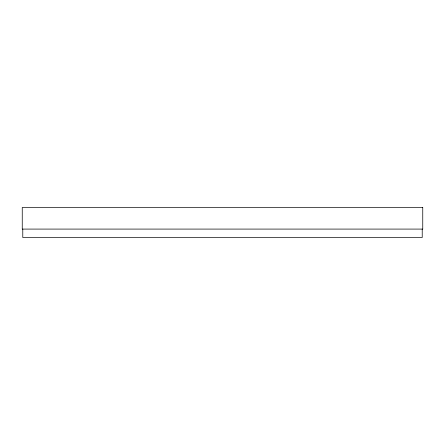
<?xml version="1.0" encoding="UTF-8"?>
<svg xmlns="http://www.w3.org/2000/svg" width="445" height="445" viewBox="0 0 445 445"><rect width="100%" height="100%" fill="white"/><g stroke="black" fill="none" stroke-linecap="round" stroke-linejoin="round"><path stroke-width="0.67" d="M422.222 229.086L422.222 237.519L22.778 237.519L22.778 229.086M422.75 207.481L22.25 207.481L22.25 229.086L422.75 229.086L422.75 207.481"/></g></svg>
